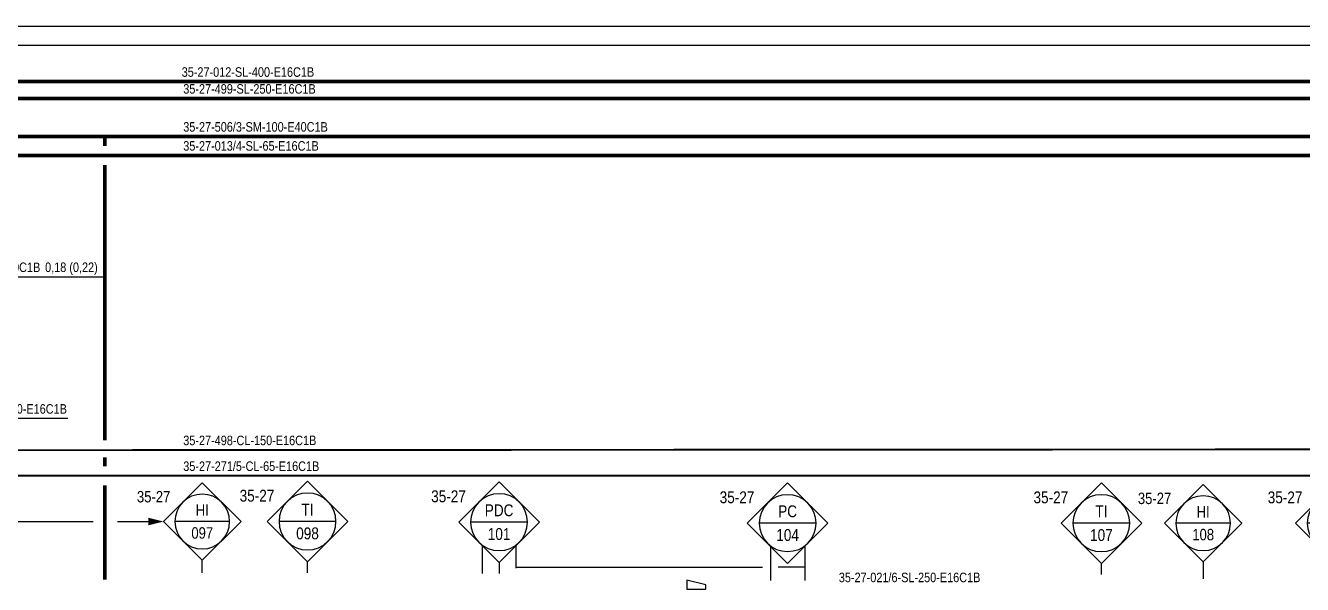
# Model space of a CAD drawing. Header units: millimetres. Extents: x -415 to 12957, y -5 to 599.
# Drawn here: x 8791.2 to 9127.2, y 447.1 to 594.2 of the extents above; entities that cross this region are included whole.
import ezdxf
from ezdxf.enums import TextEntityAlignment as Align

# ---------------------------------------------------------------- set-up
doc = ezdxf.new("R2010")
doc.units = ezdxf.units.MM
doc.header["$LTSCALE"] = 10
doc.header["$MEASUREMENT"] = 0
doc.layers.get('0').update_dxf_attribs({"linetype": 'CONTINUOUS'})
for name, color, linetype in [('P-A-SHEET', 3, 'CONTINUOUS'), ('P-COND', 4, 'CONTINUOUS'), ('P-FITTINGS', 7, 'CONTINUOUS'), ('P-INSTRPOS', 7, 'CONTINUOUS'), ('P-INSTRPOS_TEXTS', 7, 'CONTINUOUS'), ('P-INSTRU', 7, 'CONTINUOUS'), ('P-LINEPOS', 7, 'CONTINUOUS'), ('P-OTHER', 7, 'CONTINUOUS'), ('P-STEAM1', 6, 'CONTINUOUS'), ('P-SYMB', 7, 'CONTINUOUS')]:
    doc.layers.add(name, color=color, linetype=linetype)
doc.styles.add('ARIAL', font='ARIALN.TTF')

# ---------------------------------------------------------------- blocks, each defined once
blk = doc.blocks.new('PPI_1207A')
at = {"color": 0, "linetype": 'ByBlock'}
for p, q in [((-8.5, 0), (0, 8.5)), ((0, 8.5), (8.5, 0)), ((0, -8.5), (-8.5, 0)), ((-6, 0), (6, 0)), ((8.5, 0), (0, -8.5))]:
    blk.add_line(p, q, dxfattribs=at)
blk.add_circle((0, 0), 6, dxfattribs=at)
blk = doc.blocks.new('PPI_2100A')
at = {"color": 0, "linetype": 'ByBlock'}
blk.add_line((0, 0), (2, 0), dxfattribs=at)
blk = doc.blocks.new('P7A1283')
at = {"color": 0, "linetype": 'ByBlock'}
blk.add_lwpolyline([(-2.5, 0), (-2.5, -1.184), (2.5, -2.384), (2.5, 0)], close=True, dxfattribs=at)
blk = doc.blocks.new('PPI_1100A')
at = {"color": 0, "linetype": 'ByBlock'}
blk.add_line((0, 0), (2, 0), dxfattribs=at)
blk = doc.blocks.new('P7A1305')
at = {"color": 0, "linetype": 'ByBlock'}
blk.add_solid([(-4, -1), (-4, 1), (0, 0)], dxfattribs=at)

msp = doc.modelspace()

# ---------------------------------------------------------------- linework, layer by layer
at = {"layer": 'P-A-SHEET', "color": 7, "const_width": 0.35}
for points in [[(-410, 0), (12952.06, 0), (12952.06, 594), (-410, 594)], [(-405, 5), (12947.06, 5), (12947.06, 589), (-405, 589)]]:
    msp.add_lwpolyline(points, close=True, dxfattribs=at)
at = {"layer": 'P-COND', "const_width": 0.5}
for points in [[(8765.86, 482.41), (9740.21, 483.01), (9741.38, 483)], [(6459.81, 475.71), (9883.8, 475.71)]]:
    msp.add_lwpolyline(points, dxfattribs=at)
at = {"layer": 'P-INSTRU'}
for points in [[(8911.32, 457.38), (8911.32, 449.99)], [(8987.23, 457.13), (8987.23, 448.15)], [(8996.23, 457.13), (8996.23, 448.15)], [(8915.82, 452.88), (8915.82, 449.99)], [(8920.32, 451.67), (8985.14, 451.67)], [(8996.23, 451.67), (8989.23, 451.67)], [(9101.08, 453.01), (9101.08, 448.56)]]:
    msp.add_lwpolyline(points, dxfattribs=at)
at = {"layer": 'P-INSTRU', "linetype": 'Continuous'}
for points in [[(8920.32, 451.41), (8920.32, 457.38)], [(8837.71, 450.15), (8837.71, 453.45)], [(8865.41, 450.15), (8865.41, 453.04)], [(9074.3, 449.71), (9074.3, 452.61)]]:
    msp.add_lwpolyline(points, dxfattribs=at)
at = {"layer": 'P-LINEPOS'}
msp.add_lwpolyline([(8802.32, 490.79), (8763.38, 490.79)], dxfattribs=at)
at = {"layer": 'P-OTHER'}
for p, q in [((8748.03, 463.65), (8809, 463.65)), ((8815.37, 463.65), (8824.27, 463.65))]:
    msp.add_line(p, q, dxfattribs=at)
msp.add_lwpolyline([(8760.81, 528.08), (8812.07, 528.08)], dxfattribs=at)
at = {"layer": 'P-STEAM1', "linetype": 'Continuous', "const_width": 1}
for points in [[(6459.81, 579.44), (9965.01, 579.44)], [(7676.65, 565), (9964.98, 565)], [(8812.1, 562.5), (8812.1, 565)], [(6459.81, 560), (9735.21, 560), (9735.21, 542.5), (9906.3, 542.5)], [(8812.1, 557.5), (8812.08, 486.71), (8812.08, 484.99)], [(8812.08, 480.51), (8812.08, 478.21)], [(8812.08, 448.36), (8812.08, 473.21)]]:
    msp.add_lwpolyline(points, dxfattribs=at)
at = {"layer": 'P-STEAM1', "const_width": 1}
msp.add_lwpolyline([(7672.13, 572.5), (7672.13, 575), (9965.01, 575)], dxfattribs=at)

# ---------------------------------------------------------------- block references
at = {"layer": 'P-FITTINGS', "rotation": 180}
msp.add_blockref('P7A1283', (8967.71, 445.84), dxfattribs=at)
at = {"layer": 'P-INSTRPOS', "color": 140, "xscale": -1.2, "yscale": 1.2, "zscale": 1.2}
for p in [(8837.71, 463.65), (9101.08, 463.21)]:
    msp.add_blockref('PPI_1207A', p, dxfattribs=at)
at = {"layer": 'P-INSTRU', "color": 140, "xscale": -1.2478, "yscale": 1.2478, "zscale": 1.2478}
for p in [(8865.41, 463.65), (8915.82, 463.49), (8991.73, 463.23), (9074.3, 463.21), (9135.94, 463.21)]:
    msp.add_blockref('PPI_1207A', p, dxfattribs=at)
at = {"layer": 'P-LINEPOS', "color": 140}
for name, p in [('PPI_1100A', (8832.3, 579.44)), ('PPI_1100A', (8832.71, 575)), ('PPI_2100A', (8832.71, 565)), ('PPI_2100A', (8832.71, 560)), ('PPI_1100A', (8832.71, 482.5)), ('PPI_2100A', (8832.71, 475.71))]:
    msp.add_blockref(name, p, dxfattribs=at)
at = {"layer": 'P-SYMB'}
msp.add_blockref('P7A1305', (8827.51, 463.65), dxfattribs=at)

# ---------------------------------------------------------------- texts
at = {"layer": 'P-INSTRPOS_TEXTS', "style": 'ARIAL'}
for height, p in [(3, (8829.31, 468.69)), (3.119, (8856.68, 468.89)), (3.119, (8907.08, 468.73)), (3.119, (8982.99, 468.47)), (3.119, (9065.57, 468.45)), (3, (9092.68, 468.25)), (3.119, (9127.2, 468.45))]:
    msp.add_text('35-27', height=height, dxfattribs=at).set_placement(p, align=Align.RIGHT)
for s, height, p in [('HI', 3, (8837.71, 466.65)), ('TI', 3.119, (8865.41, 466.77)), ('PDC', 3.119, (8915.82, 466.61)), ('PC', 3.119, (8991.73, 466.35)), ('TI', 3.119, (9074.3, 466.33)), ('HI', 3, (9101.08, 466.21)), ('097', 3, (8837.71, 460.65)), ('098', 3.119, (8865.41, 460.53)), ('101', 3.119, (8915.82, 460.37)), ('104', 3.119, (8991.73, 460.11)), ('107', 3.119, (9074.3, 460.09)), ('108', 3, (9101.08, 460.21))]:
    msp.add_text(s, height=height, dxfattribs=at).set_placement(p, align=Align.MIDDLE)
at = {"layer": 'P-LINEPOS', "color": 140, "style": 'ARIAL'}
for s, p in [('35-27-012-SL-400-E16C1B', (8832.3, 581.94)), ('35-27-499-SL-250-E16C1B', (8832.71, 577.5)), ('35-27-506/3-SM-100-E40C1B', (8832.71, 567.5)), ('35-27-013/4-SL-65-E16C1B', (8832.71, 562.5)), ('0,18 (0,22)', (8796.36, 530.56)), ('35-27-337-CL-100-E16C1B', (8767.08, 493.29)), ('35-27-498-CL-150-E16C1B', (8832.71, 485)), ('35-27-271/5-CL-65-E16C1B', (8832.71, 478.21)), ('35-27-021/6-SL-250-E16C1B', (9005.21, 448.94))]:
    msp.add_text(s, height=2.5, dxfattribs=at).set_placement(p, align=Align.MIDDLE_LEFT)
msp.add_text('35-27-514-SM-40-E40C1B', height=2.5, rotation=359.9568, dxfattribs=at).set_placement((8761.03, 530.58), align=Align.MIDDLE_LEFT)

doc.saveas('drawing.dxf')
